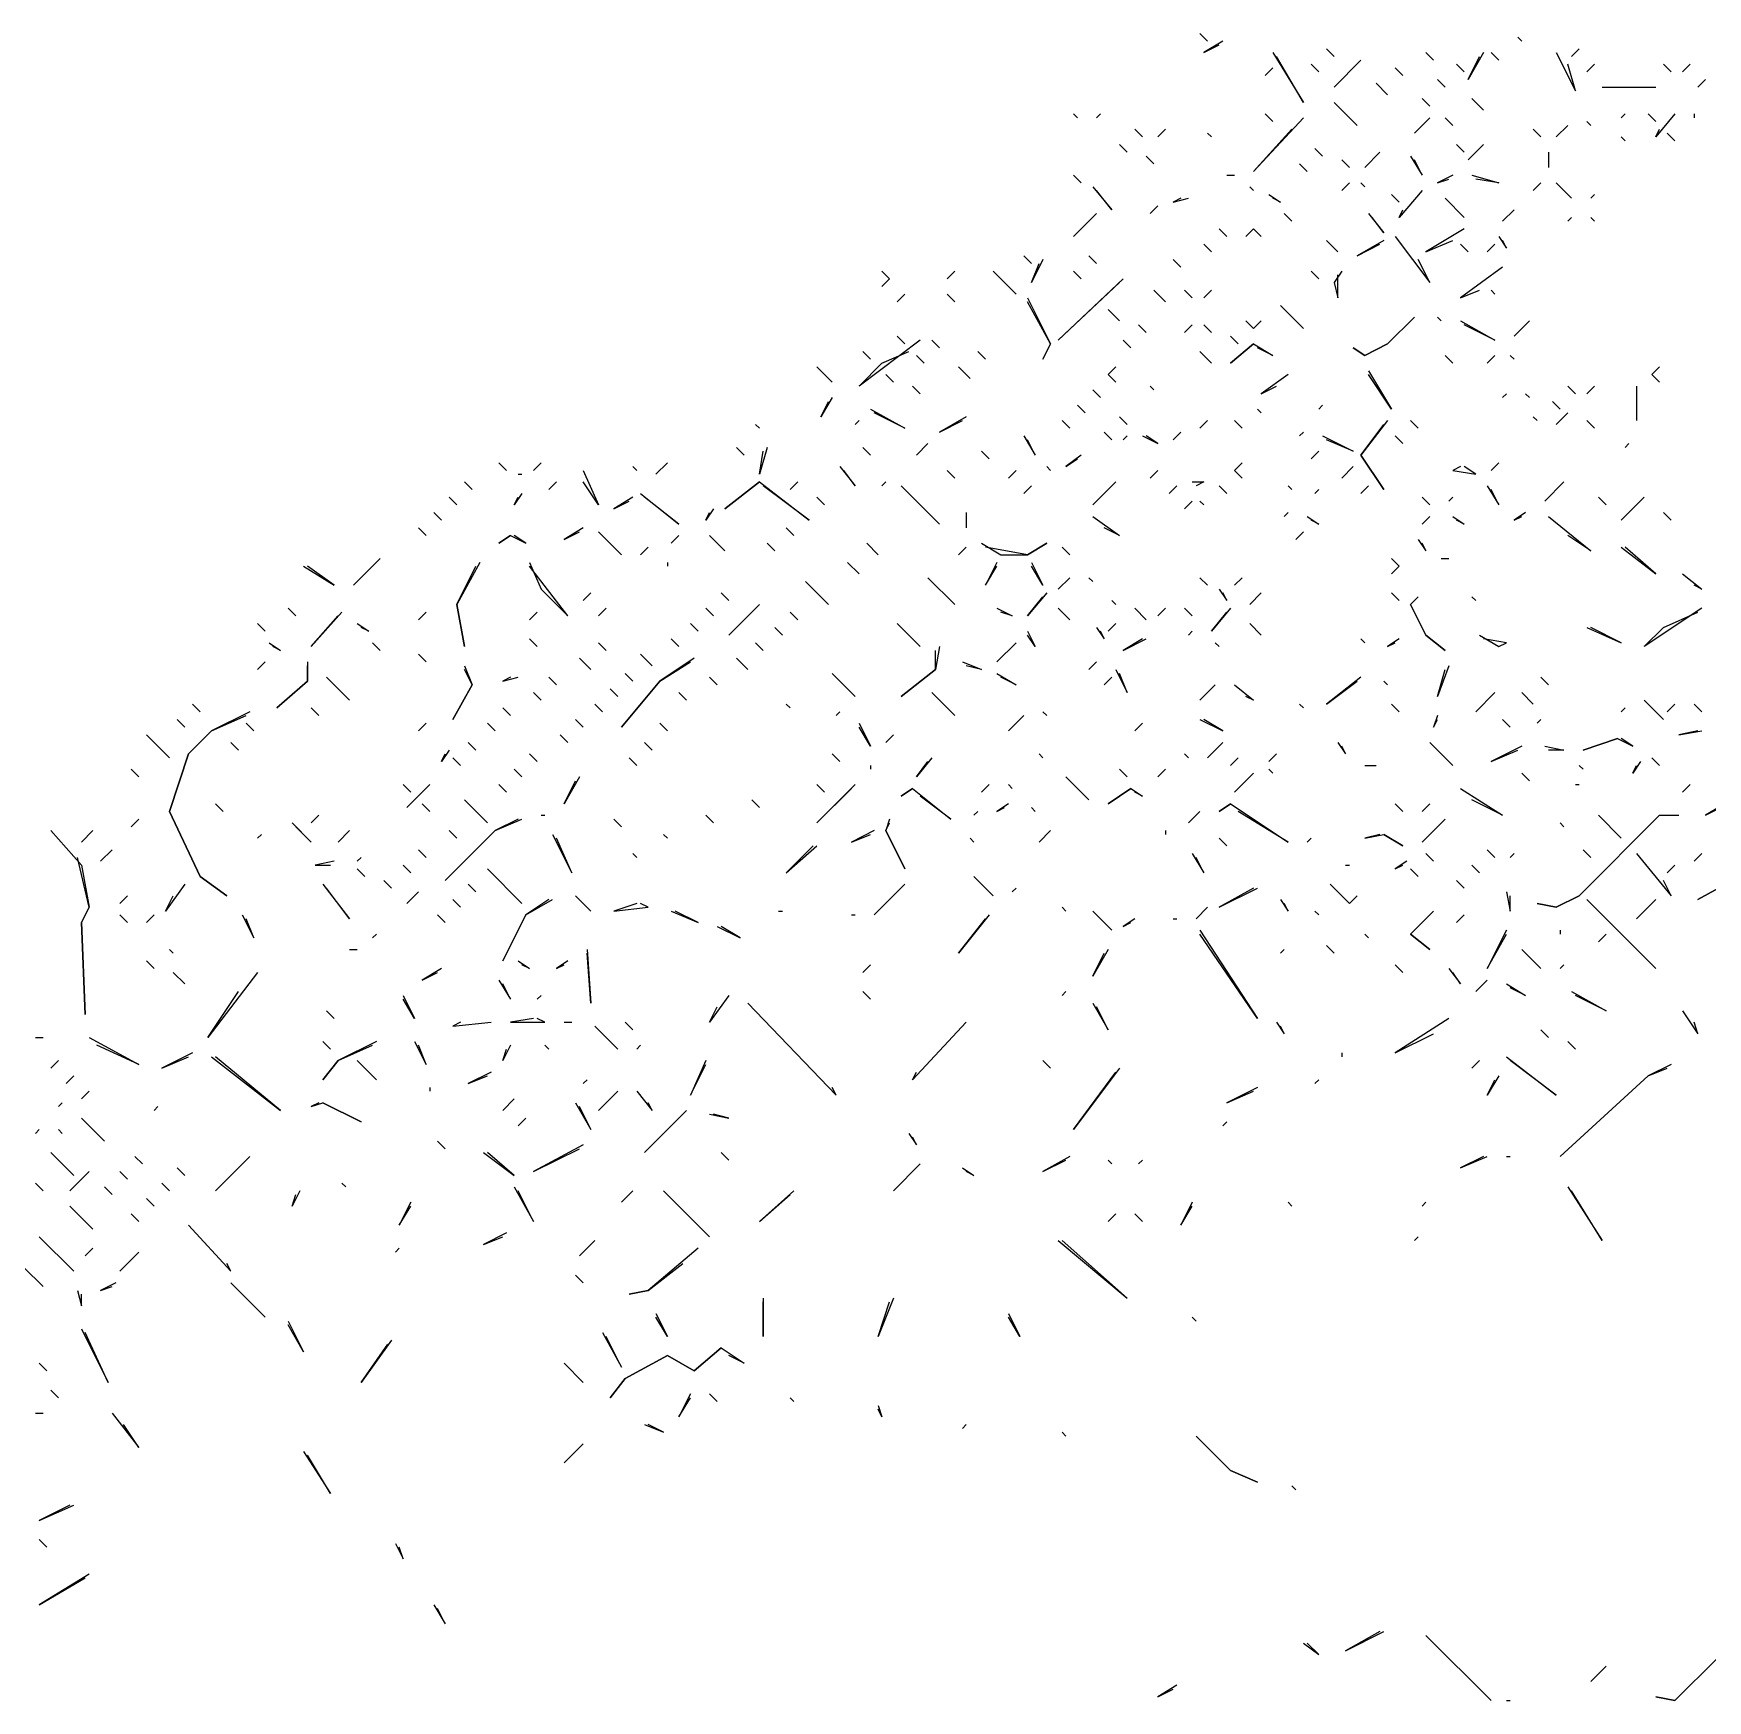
# Model space of a CAD drawing. Extents: x 1 to 2775, y -31 to 2075.
# Drawn here: x 2068.8 to 2141.6, y 1006.7 to 1079.2 of the extents above; entities that cross this region are included whole.
import ezdxf

# ---------------------------------------------------------------- set-up
doc = ezdxf.new("R2010")
doc.units = 0
doc.layers.add('LINEWORK', color=4, linetype='CONTINUOUS')

msp = doc.modelspace()

# ---------------------------------------------------------------- linework, layer by layer
at = {"layer": 'LINEWORK'}
for points in [[(2119.5, 1079.1667), (2119.8333, 1078.8333)], [(2120.5, 1078.8333), (2119.6667, 1078.3333), (2120.3333, 1078.6667)], [(2133.3333, 1079), (2133.5, 1078.8333)], [(2122.6667, 1078.3333), (2124, 1076.1667), (2122.8333, 1078.1667)], [(2125, 1078.5), (2125.3333, 1078.1667)], [(2126.5, 1078), (2125.3333, 1076.8333)], [(2129.3333, 1078.3333), (2129.6667, 1078)], [(2131.8333, 1078.3333), (2131.1667, 1077.1667), (2131.6667, 1078.1667)], [(2132.1667, 1078.3333), (2132.5, 1078)], [(2135, 1078.3333), (2135.8333, 1076.6667), (2135.5, 1077.8333)], [(2136, 1078.5), (2135.6667, 1078.1667)], [(2122.6667, 1077.6667), (2122.3333, 1077.3333)], [(2124.3333, 1077.8333), (2124.6667, 1077.5)], [(2128, 1077.6667), (2128.3333, 1077.3333)], [(2130.6667, 1077.8333), (2131, 1077.5)], [(2136.6667, 1077.8333), (2136.3333, 1077.5)], [(2139.6667, 1077.8333), (2140, 1077.5)], [(2140.8333, 1077.8333), (2140.5, 1077.5)], [(2127.1667, 1077), (2127.6667, 1076.5)], [(2129.8333, 1077.1667), (2130.1667, 1076.8333)], [(2137, 1076.8333), (2139.3333, 1076.8333)], [(2141.5, 1077.1667), (2141.1667, 1076.8333)], [(2125.3333, 1076.1667), (2126.3333, 1075.1667)], [(2129.1667, 1076.3333), (2129.5, 1076)], [(2131.3333, 1076.3333), (2131.8333, 1075.8333)], [(2114, 1075.6667), (2114.1667, 1075.5)], [(2115.1667, 1075.6667), (2115, 1075.5)], [(2124, 1075.5), (2121.8333, 1073.1667), (2123.5, 1075)], [(2122.3333, 1075.6667), (2122.6667, 1075.3333)], [(2129.5, 1075.5), (2128.8333, 1074.8333)], [(2130.1667, 1075.5), (2130.5, 1075.1667)], [(2135.5, 1075.1667), (2135, 1074.6667)], [(2136.3333, 1075.3333), (2136.5, 1075.1667)], [(2138, 1075.6667), (2137.8333, 1075.5)], [(2139, 1075.6667), (2139.3333, 1075.3333)], [(2140.1667, 1075.6667), (2139.3333, 1074.6667), (2139.5, 1075)], [(2141, 1075.6667), (2141, 1075.5)], [(2116, 1074.3333), (2116.3333, 1074)], [(2116.6667, 1075), (2117, 1074.6667)], [(2118, 1075), (2117.6667, 1074.6667)], [(2119.8333, 1074.8333), (2120, 1074.6667)], [(2130.6667, 1074.3333), (2131, 1074)], [(2131.8333, 1074.3333), (2131.1667, 1073.6667)], [(2134, 1075), (2134.3333, 1074.6667)], [(2137.8333, 1074.6667), (2138, 1074.5)], [(2139.8333, 1074.8333), (2140.1667, 1074.5)], [(2117.1667, 1073.8333), (2117.5, 1073.5)], [(2124.5, 1074.1667), (2124.8333, 1073.8333)], [(2125.6667, 1073.6667), (2126, 1073.3333)], [(2127.3333, 1074), (2126.6667, 1073.3333)], [(2128.6667, 1073.8333), (2129.1667, 1073), (2128.8333, 1073.6667)], [(2134.6667, 1074), (2134.6667, 1073.3333)], [(2114, 1073), (2114.3333, 1072.6667)], [(2120.6667, 1073), (2121, 1073)], [(2123.8333, 1073.5), (2124.1667, 1073.1667)], [(2130.5, 1073), (2129.8333, 1072.6667), (2130.3333, 1072.8333)], [(2131.3333, 1073), (2132.5, 1072.6667), (2131.5, 1072.8333)], [(2114.8333, 1072.5), (2115.6667, 1071.5), (2115, 1072.3333)], [(2121.6667, 1072.5), (2121.8333, 1072.3333)], [(2122.5, 1072.1667), (2123, 1071.8333), (2122.6667, 1072)], [(2126, 1072.6667), (2125.6667, 1072.3333)], [(2126.5, 1072.6667), (2126.6667, 1072.5)], [(2127.8333, 1072.1667), (2128.1667, 1071.8333)], [(2129.1667, 1072.3333), (2128.1667, 1071.1667), (2128.3333, 1071.5)], [(2134.3333, 1072.6667), (2134, 1072.3333)], [(2135, 1072.6667), (2135.6667, 1072)], [(2136.6667, 1072.1667), (2136.5, 1072)], [(2117.6667, 1071.6667), (2117.3333, 1071.3333)], [(2118.6667, 1072), (2118.3333, 1071.8333), (2119, 1072)], [(2130.1667, 1072), (2131, 1071.1667)], [(2133.1667, 1071.5), (2132.6667, 1071)], [(2115, 1071.3333), (2114, 1070.3333)], [(2120.3333, 1070.6667), (2120.6667, 1070.3333)], [(2121.8333, 1070.6667), (2121.5, 1070.3333), (2121.8333, 1070.6667), (2122.1667, 1070.3333)], [(2123.1667, 1071.3333), (2123.5, 1071)], [(2126.8333, 1071.3333), (2127.5, 1070.5), (2127, 1071.1667)], [(2131, 1070.6667), (2129.3333, 1069.6667), (2130.5, 1070.1667)], [(2135.6667, 1071.1667), (2135.5, 1071)], [(2136.5, 1071.1667), (2136.6667, 1071)], [(2119.6667, 1070), (2120, 1069.6667)], [(2125, 1070.1667), (2125.5, 1069.6667)], [(2127.5, 1070.1667), (2126.3333, 1069.5), (2127.3333, 1070)], [(2128, 1070.3333), (2129.5, 1068.3333), (2129, 1069.3333)], [(2130.8333, 1070), (2131.1667, 1069.6667)], [(2132.3333, 1070), (2132, 1069.6667)], [(2132.5, 1070.3333), (2132.8333, 1069.8333), (2132.6667, 1070.1667)], [(2111.8333, 1069.5), (2112.1667, 1069.1667)], [(2112.6667, 1069.3333), (2112.1667, 1068.3333), (2112.5, 1069.1667)], [(2114.6667, 1069.5), (2115, 1069.1667)], [(2118.3333, 1069.3333), (2118.6667, 1069)], [(2105.6667, 1068.8333), (2106, 1068.5), (2105.6667, 1068.1667), (2106, 1068.5)], [(2108.8333, 1068.8333), (2108.5, 1068.5)], [(2110.5, 1068.8333), (2111.5, 1067.8333)], [(2116.1667, 1068.5), (2113.3333, 1065.8333), (2116, 1068.3333)], [(2114, 1068.8333), (2114.3333, 1068.5)], [(2124.3333, 1068.8333), (2124.6667, 1068.5)], [(2125.6667, 1068.8333), (2125.3333, 1068.3333), (2125.5, 1067.6667), (2125.5, 1068.6667)], [(2132.6667, 1069), (2130.8333, 1067.6667), (2131.6667, 1068)], [(2106.6667, 1067.8333), (2106.3333, 1067.5)], [(2108.5, 1067.8333), (2108.8333, 1067.5)], [(2117.5, 1068), (2118, 1067.5)], [(2118.8333, 1068), (2119.1667, 1067.6667)], [(2120, 1068), (2119.6667, 1067.6667)], [(2132.1667, 1068), (2132.3333, 1067.8333)], [(2112, 1067.6667), (2113, 1065.6667), (2112.6667, 1065), (2113, 1065.6667), (2112, 1067.5)], [(2115.5, 1067.1667), (2116, 1066.6667)], [(2123, 1067.3333), (2124, 1066.3333)], [(2116.8333, 1066.5), (2117.1667, 1066.1667)], [(2119.1667, 1066.5), (2118.8333, 1066.1667)], [(2119.6667, 1066.5), (2120, 1066.1667)], [(2121.5, 1066.6667), (2121.8333, 1066.3333), (2122.1667, 1066.6667), (2121.8333, 1066.3333)], [(2128.8333, 1066.8333), (2127.6667, 1065.6667), (2126.6667, 1065.1667), (2126.1667, 1065.5), (2126.6667, 1065.1667), (2127.6667, 1065.6667)], [(2129.8333, 1066.8333), (2130, 1066.6667)], [(2130.8333, 1066.6667), (2132.3333, 1065.8333), (2131, 1066.5)], [(2133.8333, 1066.6667), (2133.1667, 1066)], [(2107.3333, 1065.8333), (2104.6667, 1063.8333), (2105.6667, 1064.8333), (2106.8333, 1065.3333)], [(2106.3333, 1066), (2106.6667, 1065.6667)], [(2107.8333, 1065.8333), (2108.1667, 1065.5)], [(2116.1667, 1065.8333), (2116.5, 1065.5)], [(2120.8333, 1066), (2121.1667, 1065.6667)], [(2121.8333, 1065.6667), (2120.8333, 1064.8333), (2121.8333, 1065.6667), (2122.6667, 1065.1667), (2122, 1065.5)], [(2104.8333, 1065.3333), (2105.1667, 1065)], [(2107.1667, 1065.1667), (2107.5, 1064.8333)], [(2109.8333, 1065.3333), (2110.1667, 1065)], [(2119.5, 1065.3333), (2120, 1064.8333)], [(2130.1667, 1065.1667), (2130.5, 1064.8333)], [(2132.3333, 1065.1667), (2132, 1064.8333)], [(2133, 1065.1667), (2133.1667, 1065)], [(2102.8333, 1064.6667), (2103.5, 1064)], [(2105.8333, 1064.3333), (2106.1667, 1064)], [(2109, 1064.6667), (2109.5, 1064.1667)], [(2115.8333, 1064.6667), (2115.5, 1064.3333), (2115.8333, 1064), (2115.5, 1064.3333)], [(2123.3333, 1064.3333), (2122.1667, 1063.5), (2122.8333, 1063.8333)], [(2126.8333, 1064.5), (2127.8333, 1062.8333), (2126.8333, 1064.3333)], [(2139.5, 1064.6667), (2139.1667, 1064.3333), (2139.5, 1064), (2139.1667, 1064.3333)], [(2107, 1063.8333), (2107.3333, 1063.5)], [(2114.8333, 1063.6667), (2115.1667, 1063.3333)], [(2117.3333, 1063.8333), (2117.5, 1063.6667)], [(2132.8333, 1063.5), (2132.6667, 1063.3333)], [(2133.6667, 1063.5), (2133.8333, 1063.3333)], [(2135.5, 1063.8333), (2135.8333, 1063.5)], [(2136.6667, 1063.8333), (2136.3333, 1063.5)], [(2138.5, 1063.8333), (2138.5, 1062.3333)], [(2103.5, 1063.3333), (2103, 1062.5), (2103.3333, 1063.1667)], [(2105.1667, 1062.8333), (2106.6667, 1062), (2105.3333, 1062.6667)], [(2114.1667, 1063), (2114.5, 1062.6667)], [(2122, 1062.8333), (2122.1667, 1062.6667)], [(2124.8333, 1063), (2124.6667, 1062.8333)], [(2134.8333, 1063.1667), (2135.1667, 1062.8333)], [(2135.5, 1062.6667), (2135, 1062.1667)], [(2100.1667, 1062.1667), (2100.3333, 1062)], [(2104.6667, 1062.3333), (2104.5, 1062.1667)], [(2109.3333, 1062.5), (2108.1667, 1061.8333), (2109.1667, 1062.3333)], [(2113.5, 1062.3333), (2113.8333, 1062)], [(2116, 1062.5), (2116.3333, 1062.1667)], [(2119.8333, 1062.3333), (2119.5, 1062)], [(2121, 1062.3333), (2121.3333, 1062)], [(2127.6667, 1062.3333), (2126.5, 1060.8333), (2127.5, 1059.3333), (2126.5, 1060.8333), (2127.5, 1062.1667)], [(2128.6667, 1062.3333), (2129, 1062)], [(2134, 1062.5), (2134.1667, 1062.3333)], [(2136.3333, 1062.3333), (2136.6667, 1062)], [(2107.6667, 1061.3333), (2107.1667, 1060.8333)], [(2111.8333, 1061.6667), (2112.3333, 1060.8333), (2112, 1061.5)], [(2115.3333, 1061.8333), (2115.6667, 1061.5)], [(2116.3333, 1061.6667), (2116.1667, 1061.5)], [(2117, 1061.6667), (2117.6667, 1061.3333), (2117.1667, 1061.6667)], [(2118.6667, 1061.8333), (2118.3333, 1061.5)], [(2124, 1061.8333), (2123.8333, 1061.6667)], [(2124.8333, 1061.6667), (2126.1667, 1061), (2125, 1061.5)], [(2128, 1061.6667), (2128.3333, 1061.3333)], [(2138.1667, 1061.3333), (2138, 1061.1667)], [(2089, 1060.5), (2089.3333, 1060.1667)], [(2090.8333, 1060.5), (2090.5, 1060.1667)], [(2096.3333, 1060.5), (2095.8333, 1060)], [(2099.3333, 1061.1667), (2099.6667, 1060.8333)], [(2100.6667, 1061.1667), (2100.3333, 1060), (2100.5, 1061)], [(2104.8333, 1061.1667), (2105.1667, 1060.8333)], [(2110, 1061), (2110.3333, 1060.6667)], [(2114.3333, 1060.8333), (2113.6667, 1060.3333), (2114.1667, 1060.6667)], [(2121.3333, 1060.5), (2121, 1060.1667), (2121.3333, 1059.8333), (2121, 1060.1667)], [(2124.6667, 1061), (2124.3333, 1060.6667)], [(2132.5, 1060.5), (2132.1667, 1060.1667)], [(2089.8333, 1060), (2090, 1060)], [(2092.6667, 1060.1667), (2093.3333, 1058.6667), (2092.6667, 1059.6667)], [(2094.8333, 1060.3333), (2095, 1060.1667)], [(2103.8333, 1060.3333), (2104.5, 1059.5), (2104, 1060.1667)], [(2108.5, 1060.1667), (2108.8333, 1059.8333)], [(2111.5, 1060.1667), (2111.1667, 1059.8333)], [(2112.8333, 1060.3333), (2113, 1060.1667)], [(2117.6667, 1060.1667), (2117.3333, 1059.8333)], [(2126.1667, 1060.3333), (2125.6667, 1059.8333)], [(2130.8333, 1060.3333), (2130.5, 1060.1667), (2131.5, 1060), (2131, 1060.3333)], [(2086.8333, 1059), (2087.1667, 1058.6667)], [(2087.5, 1059.6667), (2087.8333, 1059.3333)], [(2090, 1059.1667), (2089.6667, 1058.6667), (2089.8333, 1059)], [(2091.5, 1059.6667), (2091.1667, 1059.3333)], [(2094.8333, 1059), (2094, 1058.5), (2094.6667, 1058.8333)], [(2095.1667, 1059.1667), (2096.8333, 1057.8333), (2095.3333, 1059)], [(2100.3333, 1059.6667), (2098.8333, 1058.5), (2100.3333, 1059.6667), (2102.5, 1058), (2100.5, 1059.5)], [(2102, 1059.6667), (2101.6667, 1059.3333)], [(2102.8333, 1059), (2103.1667, 1058.6667)], [(2105.8333, 1059.6667), (2105.6667, 1059.5)], [(2106.5, 1059.5), (2108.1667, 1057.8333)], [(2112.1667, 1059.5), (2111.8333, 1059.1667)], [(2115.8333, 1059.6667), (2114.8333, 1058.6667)], [(2118.5, 1059.5), (2118.1667, 1059.1667)], [(2119.1667, 1059.6667), (2119.6667, 1059.6667), (2119.3333, 1059.5)], [(2120.3333, 1059.5), (2120.6667, 1059.1667)], [(2123.3333, 1059.5), (2123.5, 1059.3333)], [(2124.6667, 1059.3333), (2124.5, 1059.1667)], [(2126.8333, 1059.5), (2126.5, 1059.1667)], [(2129.1667, 1059), (2129.5, 1058.6667)], [(2130.5, 1059), (2130.3333, 1058.8333)], [(2132, 1059.5), (2132.5, 1058.6667), (2132.1667, 1059.3333)], [(2135.3333, 1059.6667), (2134.5, 1058.8333)], [(2136.8333, 1059), (2137.1667, 1058.6667)], [(2138.8333, 1059), (2137.8333, 1058)], [(2086.1667, 1058.3333), (2086.5, 1058)], [(2098.3333, 1058.5), (2098, 1058), (2098.1667, 1058.3333)], [(2109.3333, 1058.3333), (2109.3333, 1057.6667)], [(2119.1667, 1058.8333), (2118.8333, 1058.5)], [(2119.5, 1058.8333), (2119.6667, 1058.6667)], [(2123.3333, 1058.3333), (2123.1667, 1058.1667)], [(2133.6667, 1058.3333), (2133.1667, 1058), (2133.5, 1058.1667)], [(2139.6667, 1058.3333), (2140, 1058)], [(2085.5, 1057.6667), (2085.8333, 1057.3333)], [(2092.6667, 1057.6667), (2091.8333, 1057.1667), (2092.5, 1057.5)], [(2101.5, 1057.6667), (2101.8333, 1057.3333)], [(2114.8333, 1058.1667), (2116, 1057.3333), (2115.3333, 1057.6667)], [(2124.1667, 1058.1667), (2124.6667, 1057.8333), (2124.3333, 1058)], [(2129.5, 1058.1667), (2129.1667, 1057.8333)], [(2130.5, 1058.1667), (2131, 1057.8333), (2130.6667, 1058)], [(2134.6667, 1058.1667), (2136.5, 1056.6667), (2135.5, 1057.3333)], [(2089.5, 1057.3333), (2089, 1057), (2089.5, 1057.3333), (2090.1667, 1057), (2089.6667, 1057.3333)], [(2093.3333, 1057.5), (2094.3333, 1056.5)], [(2095.5, 1056.8333), (2095.1667, 1056.5)], [(2096.8333, 1057.3333), (2096.5, 1057)], [(2098.1667, 1057.3333), (2098.8333, 1056.6667)], [(2100.6667, 1057), (2101, 1056.6667)], [(2105, 1057), (2105.5, 1056.5)], [(2109.3333, 1056.8333), (2109, 1056.5)], [(2110, 1057), (2110.8333, 1056.5), (2112, 1056.5), (2112.8333, 1057), (2112, 1056.5), (2110.1667, 1056.8333)], [(2113.5, 1056.8333), (2113.8333, 1056.5)], [(2124, 1057.5), (2123.6667, 1057.1667)], [(2129, 1057.1667), (2129.3333, 1056.6667), (2129.1667, 1057)], [(2137.8333, 1056.8333), (2139.3333, 1055.6667), (2138, 1056.8333)], [(2083.8333, 1056.3333), (2082.6667, 1055.1667)], [(2088.1667, 1056.1667), (2087.1667, 1054.3333), (2087.5, 1052.5), (2087.1667, 1054.3333), (2088, 1056)], [(2090.3333, 1056.1667), (2090.8333, 1055), (2092, 1053.8333), (2090.3333, 1056)], [(2096.3333, 1056.1667), (2096.3333, 1056)], [(2104.1667, 1056.1667), (2104.6667, 1055.6667)], [(2110.6667, 1056.1667), (2110.1667, 1055.1667), (2110.6667, 1056)], [(2112.1667, 1056.1667), (2112.6667, 1055.1667), (2112.1667, 1056)], [(2127.8333, 1056.3333), (2128.1667, 1056), (2127.8333, 1055.6667), (2128.1667, 1056)], [(2130, 1056.3333), (2130.3333, 1056.3333)], [(2080.5, 1056), (2081.8333, 1055.1667), (2080.6667, 1056)], [(2107.6667, 1055.5), (2108.8333, 1054.3333)], [(2113.8333, 1055.5), (2113.3333, 1055)], [(2114.6667, 1055.5), (2114.8333, 1055.3333)], [(2119.5, 1055.5), (2119.8333, 1055.1667)], [(2121.3333, 1055.5), (2121, 1055.1667)], [(2140.5, 1055.6667), (2141.3333, 1055), (2141, 1055.1667)], [(2093, 1054.8333), (2092.6667, 1054.5)], [(2098.6667, 1054.8333), (2099, 1054.5)], [(2102.3333, 1055.3333), (2103.3333, 1054.3333)], [(2112.8333, 1054.8333), (2112, 1053.8333), (2112.6667, 1054.6667)], [(2120.3333, 1055), (2120.6667, 1054.5), (2120.5, 1054.8333)], [(2122.1667, 1054.8333), (2121.6667, 1054.3333)], [(2127.8333, 1054.8333), (2128.1667, 1054.5)], [(2129, 1054.6667), (2128.6667, 1054.3333), (2129.3333, 1053), (2130.1667, 1052.3333), (2129.3333, 1053), (2128.6667, 1054.3333)], [(2131.3333, 1054.6667), (2131.5, 1054.5)], [(2079.8333, 1054.1667), (2080.1667, 1053.8333)], [(2082.1667, 1054), (2080.8333, 1052.5), (2082, 1053.8333)], [(2085.8333, 1054), (2085.5, 1053.6667)], [(2090.6667, 1054), (2090.3333, 1053.6667)], [(2093.6667, 1054.1667), (2093.3333, 1053.8333)], [(2098, 1054.1667), (2098.3333, 1053.8333)], [(2100.3333, 1054.3333), (2099, 1053)], [(2101.6667, 1054), (2102, 1053.6667)], [(2110.6667, 1054.1667), (2111.3333, 1053.8333), (2110.8333, 1054)], [(2113.3333, 1054.1667), (2113.8333, 1053.6667)], [(2115.6667, 1054.5), (2115.8333, 1054.3333)], [(2116.6667, 1054.1667), (2117.1667, 1053.6667)], [(2118, 1054.1667), (2117.6667, 1053.8333)], [(2118.8333, 1054.1667), (2119.1667, 1053.8333)], [(2120.8333, 1054.1667), (2120, 1053.1667), (2120.6667, 1054)], [(2141.3333, 1054.1667), (2138.8333, 1052.5), (2139.6667, 1053.3333), (2141.1667, 1054)], [(2078.5, 1053.5), (2078.8333, 1053.1667)], [(2082.8333, 1053.5), (2083.3333, 1053.1667), (2083, 1053.3333)], [(2097.3333, 1053.5), (2097.6667, 1053.1667)], [(2101, 1053.3333), (2101.3333, 1053)], [(2106.3333, 1053.5), (2107.3333, 1052.5)], [(2115, 1053.3333), (2115.3333, 1052.8333), (2115.1667, 1053.1667)], [(2115.8333, 1053.5), (2115.5, 1053.1667)], [(2121.6667, 1053.5), (2122.1667, 1053)], [(2136.3333, 1053.3333), (2137.8333, 1052.6667), (2136.5, 1053.3333)], [(2079, 1052.6667), (2079.5, 1052.3333), (2079.1667, 1052.5)], [(2083.5, 1052.6667), (2083.8333, 1052.3333)], [(2090.3333, 1052.8333), (2090.6667, 1052.5)], [(2093.3333, 1052.6667), (2093.6667, 1052.3333)], [(2096.5, 1052.8333), (2096.8333, 1052.5)], [(2100.1667, 1052.6667), (2100.5, 1052.3333)], [(2108.1667, 1052.5), (2108, 1051.5), (2106.5, 1050.3333), (2108, 1051.5), (2108, 1052.3333)], [(2111.5, 1052.6667), (2110.6667, 1051.8333)], [(2112, 1053.1667), (2112.3333, 1052.5), (2112, 1053)], [(2117, 1052.8333), (2116.1667, 1052.3333), (2117.1667, 1052.8333)], [(2119.1667, 1053.1667), (2119, 1053)], [(2120.1667, 1052.6667), (2120.3333, 1052.5)], [(2126.5, 1052.8333), (2126.6667, 1052.6667)], [(2128.1667, 1052.8333), (2127.6667, 1052.5), (2128, 1052.6667)], [(2131.6667, 1053), (2132.5, 1052.5), (2132.8333, 1052.6667), (2131.8333, 1052.8333)], [(2078.8333, 1051.8333), (2078.5, 1051.5)], [(2080.6667, 1051.8333), (2080.6667, 1051), (2079.3333, 1049.8333), (2080.6667, 1051), (2080.6667, 1051.6667)], [(2085.5, 1052.1667), (2085.8333, 1051.8333)], [(2092.5, 1052), (2093, 1051.5)], [(2097.5, 1052), (2096, 1051), (2094.3333, 1049), (2096, 1051), (2097.3333, 1051.8333)], [(2095.1667, 1052.1667), (2095.6667, 1051.6667)], [(2099.3333, 1052), (2099.8333, 1051.5)], [(2109.1667, 1051.8333), (2110, 1051.5), (2109.3333, 1051.6667)], [(2115, 1051.8333), (2114.6667, 1051.5)], [(2081.5, 1051.1667), (2082.5, 1050.1667)], [(2087.5, 1051.6667), (2087.8333, 1050.8333), (2087, 1049.3333), (2087.8333, 1050.8333), (2087.5, 1051.5)], [(2089.5, 1051.1667), (2089.1667, 1051), (2089.8333, 1051.1667)], [(2091.1667, 1051.1667), (2091.5, 1050.8333)], [(2094.5, 1051.3333), (2094.8333, 1051)], [(2098.1667, 1051.1667), (2098.5, 1050.8333)], [(2103.5, 1051.3333), (2104.5, 1050.3333)], [(2110.6667, 1051.3333), (2111.5, 1050.8333), (2110.8333, 1051.1667)], [(2115.6667, 1051.1667), (2115.3333, 1050.8333)], [(2115.8333, 1051.5), (2116.3333, 1050.5), (2116, 1051.3333)], [(2126.5, 1051.1667), (2125, 1050), (2126.3333, 1051)], [(2127.5, 1051), (2127.6667, 1050.8333)], [(2130.3333, 1051.6667), (2129.8333, 1050.3333), (2130.1667, 1051.5)], [(2134.3333, 1051.1667), (2134.6667, 1050.8333)], [(2090.5, 1050.5), (2090.8333, 1050.1667)], [(2093.8333, 1050.6667), (2094.1667, 1050.3333)], [(2096.8333, 1050.5), (2097.1667, 1050.1667)], [(2107.8333, 1050.5), (2108.8333, 1049.5)], [(2120.1667, 1050.8333), (2119.5, 1050.1667)], [(2121, 1050.8333), (2121.8333, 1050.1667), (2121.5, 1050.3333)], [(2132.3333, 1050.5), (2131.5, 1049.6667)], [(2133.5, 1050.5), (2134, 1050)], [(2078.1667, 1049.6667), (2076.5, 1048.8333), (2075.5, 1047.8333), (2074.6667, 1045.3333), (2076, 1042.5), (2077.1667, 1041.6667), (2076, 1042.5), (2074.6667, 1045.3333), (2075.5, 1047.8333), (2076.5, 1048.8333), (2078, 1049.5)], [(2075.6667, 1050), (2076, 1049.6667)], [(2080.8333, 1049.8333), (2081.1667, 1049.5)], [(2089.1667, 1049.8333), (2089.5, 1049.5)], [(2093.1667, 1050), (2093.5, 1049.6667)], [(2101.5, 1050), (2101.6667, 1049.8333)], [(2103.8333, 1049.6667), (2103.6667, 1049.5)], [(2112.6667, 1049.6667), (2112.8333, 1049.5)], [(2123.8333, 1050), (2124, 1049.8333)], [(2127.8333, 1050), (2128.1667, 1049.6667)], [(2138, 1049.8333), (2137.8333, 1049.6667)], [(2138.8333, 1050.1667), (2139.6667, 1049.3333)], [(2140.1667, 1050), (2139.8333, 1049.6667)], [(2141, 1050), (2141.3333, 1049.6667)], [(2075, 1049.3333), (2075.3333, 1049)], [(2078, 1049.1667), (2078.3333, 1048.8333)], [(2085.8333, 1049.1667), (2085.5, 1048.8333)], [(2088.5, 1049.1667), (2088.8333, 1048.8333)], [(2092.3333, 1049.3333), (2092.6667, 1049)], [(2096, 1049.1667), (2096.3333, 1048.8333)], [(2104.6667, 1049.1667), (2105.1667, 1048.1667), (2104.6667, 1049)], [(2111.8333, 1049.5), (2111.1667, 1048.8333)], [(2117, 1049.1667), (2116.6667, 1048.8333)], [(2119.5, 1049.3333), (2120.5, 1048.8333), (2119.6667, 1049.3333)], [(2129.8333, 1049.5), (2129.6667, 1049), (2129.8333, 1049.3333)], [(2132.6667, 1049.3333), (2133, 1049)], [(2134.3333, 1049.3333), (2134.1667, 1049.1667)], [(2141.1667, 1048.8333), (2140.3333, 1048.6667), (2141.3333, 1048.8333)], [(2073.6667, 1048.6667), (2074.6667, 1047.6667)], [(2077.3333, 1048.3333), (2077.6667, 1048)], [(2087.6667, 1048.3333), (2088, 1048)], [(2091.6667, 1048.6667), (2092, 1048.3333)], [(2095.3333, 1048.3333), (2095.6667, 1048)], [(2106.1667, 1048.6667), (2105.8333, 1048.3333)], [(2120.5, 1048.3333), (2119.8333, 1047.6667)], [(2125.5, 1048.3333), (2125.8333, 1047.8333), (2125.6667, 1048.1667)], [(2129.5, 1048.3333), (2130.5, 1047.3333)], [(2133.5, 1048.1667), (2132.1667, 1047.5), (2133.3333, 1048)], [(2134.5, 1048.1667), (2135.3333, 1048), (2134.6667, 1048)], [(2137.6667, 1048.5), (2136.1667, 1048), (2137.6667, 1048.5), (2138.3333, 1048.1667), (2137.8333, 1048.5)], [(2086.8333, 1048), (2086.5, 1047.5), (2086.6667, 1047.8333)], [(2087, 1047.6667), (2087.3333, 1047.3333)], [(2090.3333, 1047.8333), (2090.6667, 1047.5)], [(2094.6667, 1047.6667), (2095, 1047.3333)], [(2103.5, 1047.8333), (2103.8333, 1047.5)], [(2107.8333, 1047.6667), (2107.1667, 1046.8333), (2107.6667, 1047.5)], [(2112.5, 1047.8333), (2112.6667, 1047.6667)], [(2118.8333, 1047.8333), (2119, 1047.6667)], [(2121.1667, 1047.6667), (2120.8333, 1047.3333)], [(2122.8333, 1047.8333), (2122.5, 1047.5)], [(2138.6667, 1047.5), (2138.3333, 1047), (2138.5, 1047.3333)], [(2139.1667, 1047.6667), (2139.5, 1047.3333)], [(2073, 1047.1667), (2073.3333, 1046.8333)], [(2089.6667, 1047.1667), (2090, 1046.8333)], [(2092.5, 1046.8333), (2091.8333, 1045.6667), (2092.3333, 1046.6667)], [(2105.1667, 1047.3333), (2105.1667, 1047.1667)], [(2113.6667, 1046.8333), (2114.6667, 1045.8333)], [(2116, 1047.1667), (2116.3333, 1046.8333)], [(2118, 1047.1667), (2117.6667, 1046.8333)], [(2121.8333, 1047), (2121, 1046.1667)], [(2122.5, 1047.1667), (2122.6667, 1047)], [(2126.6667, 1047.3333), (2127.1667, 1047.3333)], [(2133.5, 1047), (2133.8333, 1046.6667)], [(2136, 1047.3333), (2136.1667, 1047.1667)], [(2084.8333, 1046.5), (2085.1667, 1046.1667)], [(2086, 1046.5), (2085, 1045.5)], [(2089, 1046.5), (2089.3333, 1046.1667)], [(2104.5, 1046.5), (2102.8333, 1044.8333), (2104.3333, 1046.3333)], [(2102.8333, 1046.5), (2103.1667, 1046.1667)], [(2107, 1046.3333), (2106.5, 1046), (2107, 1046.3333), (2108.6667, 1045), (2107.3333, 1046)], [(2110.3333, 1046.5), (2110, 1046.1667)], [(2111.1667, 1046.5), (2111.3333, 1046.3333)], [(2116.5, 1046.3333), (2115.5, 1045.6667), (2116.5, 1046.3333), (2117, 1046), (2116.6667, 1046.1667)], [(2130.8333, 1046.3333), (2132.6667, 1045.1667), (2131.3333, 1045.8333)], [(2135.8333, 1046.5), (2136, 1046.5)], [(2140.8333, 1046.5), (2140.5, 1046.1667)], [(2076.6667, 1045.6667), (2077, 1045.3333)], [(2081.1667, 1045.1667), (2080.8333, 1044.8333)], [(2085.6667, 1045.6667), (2086, 1045.3333)], [(2087.5, 1045.8333), (2088.5, 1044.8333)], [(2090.8333, 1045.1667), (2091, 1045.1667)], [(2098, 1045.1667), (2098.3333, 1044.8333)], [(2100, 1045.8333), (2100.3333, 1045.5)], [(2109.8333, 1045.3333), (2109.6667, 1045.1667)], [(2111.1667, 1045.6667), (2110.6667, 1045.3333), (2111, 1045.5)], [(2112.1667, 1045.5), (2112.3333, 1045.3333)], [(2119.5, 1045.3333), (2119, 1044.8333)], [(2120.8333, 1045.6667), (2120.3333, 1045.3333), (2120.8333, 1045.6667), (2123.3333, 1044), (2121.1667, 1045.3333)], [(2128, 1045.6667), (2128.3333, 1045.3333)], [(2129.5, 1045.6667), (2129.1667, 1045.3333)], [(2139.5, 1045.1667), (2136, 1041.6667), (2135, 1041.1667), (2134.1667, 1041.3333), (2135, 1041.1667), (2136, 1041.6667), (2139.5, 1045.1667), (2140.3333, 1045.1667)], [(2136.8333, 1045.1667), (2137.8333, 1044.1667)], [(2142.3333, 1045.6667), (2141.5, 1045.1667), (2142.1667, 1045.5)], [(2069.5, 1044.5), (2070.8333, 1043), (2071.1667, 1041.1667), (2070.8333, 1040.5), (2071, 1036.5), (2070.8333, 1040.5), (2071.1667, 1041.1667), (2070.6667, 1043.3333)], [(2071.3333, 1044.5), (2070.8333, 1044)], [(2073.3333, 1045), (2073, 1044.6667)], [(2080, 1044.8333), (2080.8333, 1044), (2080.1667, 1044.6667)], [(2082.5, 1044.5), (2082, 1044)], [(2089.8333, 1045), (2088.8333, 1044.5), (2086.6667, 1042.3333), (2088.8333, 1044.5), (2090, 1045)], [(2086.8333, 1044.5), (2087.1667, 1044.1667)], [(2094, 1045), (2094.3333, 1044.6667)], [(2105.3333, 1044.5), (2104.3333, 1044), (2105.1667, 1044.3333)], [(2106, 1045), (2105.8333, 1044.5), (2106.6667, 1042.8333), (2105.8333, 1044.5), (2106, 1044.8333)], [(2113, 1044.5), (2112.5, 1044)], [(2118, 1044.5), (2118, 1044.3333)], [(2130.1667, 1045), (2129.1667, 1044)], [(2135.1667, 1044.8333), (2135.3333, 1044.6667)], [(2078.6667, 1044.3333), (2078.5, 1044.1667)], [(2091.3333, 1044.3333), (2092.1667, 1042.6667), (2091.5, 1044.1667)], [(2096.1667, 1044.3333), (2096.3333, 1044.1667)], [(2102.6667, 1043.8333), (2101.5, 1042.6667), (2102.8333, 1043.8333)], [(2109.5, 1044.1667), (2109.6667, 1044)], [(2120.3333, 1044.1667), (2120.6667, 1043.8333)], [(2124.3333, 1044.1667), (2124.1667, 1044)], [(2127.3333, 1044.3333), (2126.6667, 1044.1667), (2127.5, 1044.3333), (2128.3333, 1043.8333), (2127.5, 1044.3333)], [(2072.1667, 1043.6667), (2071.6667, 1043.1667)], [(2081.8333, 1043.1667), (2081, 1043), (2081.6667, 1043)], [(2083, 1043.3333), (2082.8333, 1043.1667)], [(2084.8333, 1043), (2085.1667, 1042.6667)], [(2085.5, 1043.6667), (2085.8333, 1043.3333)], [(2094.8333, 1043.5), (2095, 1043.3333)], [(2119.1667, 1043.5), (2119.6667, 1042.6667), (2119.3333, 1043.3333)], [(2125.8333, 1043), (2126, 1043)], [(2128.5, 1043.1667), (2128, 1042.8333), (2128.3333, 1043)], [(2129.3333, 1043.5), (2129.6667, 1043.1667)], [(2131.3333, 1043), (2131.6667, 1042.6667)], [(2132, 1043.6667), (2132.3333, 1043.3333)], [(2133.1667, 1043.5), (2133, 1043.3333)], [(2136.1667, 1043.6667), (2136.5, 1043.3333)], [(2138.5, 1043.5), (2140, 1041.6667), (2139.6667, 1042.3333)], [(2140.1667, 1043), (2139.8333, 1042.6667)], [(2141.3333, 1043.5), (2141, 1043.1667)], [(2082.8333, 1042.8333), (2083.1667, 1042.5)], [(2084, 1042.3333), (2084.3333, 1042)], [(2088.5, 1042.8333), (2090, 1041.3333)], [(2109.6667, 1042.5), (2110.5, 1041.6667)], [(2128.6667, 1042.8333), (2129, 1042.5)], [(2130.6667, 1042.3333), (2131, 1042)], [(2142.6667, 1042.3333), (2141.1667, 1041.5), (2142.6667, 1042.3333), (2144.3333, 1040.6667), (2142.8333, 1042.1667)], [(2072.8333, 1041.6667), (2072.5, 1041.3333)], [(2075.3333, 1042.1667), (2074.5, 1041), (2074.8333, 1041.6667)], [(2081.3333, 1042.1667), (2082.5, 1040.6667), (2081.5, 1042)], [(2085.5, 1041.8333), (2085, 1041.3333)], [(2087.6667, 1042.1667), (2088, 1041.8333)], [(2092.3333, 1041.6667), (2093, 1041)], [(2106.6667, 1042.1667), (2105.3333, 1040.8333)], [(2111.5, 1042), (2111.3333, 1041.8333)], [(2121.8333, 1042), (2120.3333, 1041.1667), (2122, 1042)], [(2125.1667, 1042.1667), (2126, 1041.3333), (2126.3333, 1041.6667), (2126, 1041.3333)], [(2132.8333, 1041.8333), (2133, 1041), (2133, 1041.6667)], [(2072.5, 1040.8333), (2072.8333, 1040.5)], [(2074, 1040.8333), (2073.6667, 1040.5)], [(2077.8333, 1040.8333), (2078.3333, 1039.8333), (2078, 1040.6667)], [(2086.3333, 1040.8333), (2086.6667, 1040.5)], [(2087, 1041.5), (2087.3333, 1041.1667)], [(2091.1667, 1041.5), (2090.1667, 1040.8333), (2089.1667, 1038.8333), (2090.1667, 1040.8333), (2091.3333, 1041.5)], [(2095, 1041.3333), (2094, 1041), (2095.5, 1041.1667), (2095.1667, 1041.3333)], [(2096.5, 1041), (2097.6667, 1040.5), (2096.6667, 1041)], [(2101.1667, 1041), (2101.3333, 1041)], [(2104.3333, 1040.8333), (2104.5, 1040.8333)], [(2110.3333, 1040.8333), (2109, 1039.1667), (2110.1667, 1040.6667)], [(2113.5, 1041.1667), (2113.6667, 1041)], [(2114.8333, 1041), (2115.6667, 1040.1667)], [(2119.8333, 1041.1667), (2119.3333, 1040.6667)], [(2123, 1041.5), (2123.3333, 1041), (2123.1667, 1041.3333)], [(2124.5, 1041), (2124.6667, 1040.8333)], [(2129.6667, 1041), (2128.6667, 1040), (2129.5, 1039.3333), (2128.6667, 1040)], [(2131, 1040.8333), (2130.6667, 1040.5)], [(2136.3333, 1041.5), (2139.3333, 1038.5), (2137.6667, 1040.1667)], [(2139.3333, 1041.5), (2138.5, 1040.6667)], [(2098.5, 1040.3333), (2099.5, 1039.8333), (2098.6667, 1040.3333)], [(2116.6667, 1040.6667), (2116.1667, 1040.3333), (2116.5, 1040.5)], [(2118.3333, 1040.6667), (2118.5, 1040.6667)], [(2119.5, 1040.1667), (2122, 1036.3333), (2119.5, 1040)], [(2132.8333, 1040.1667), (2132, 1038.5), (2132.8333, 1040)], [(2135.1667, 1040.1667), (2135.1667, 1040)], [(2074.6667, 1039.3333), (2074.8333, 1039.1667)], [(2082.5, 1039.3333), (2082.8333, 1039.3333)], [(2083.6667, 1040), (2083.5, 1039.8333)], [(2092.8333, 1039.3333), (2093, 1037), (2092.8333, 1039.1667)], [(2115.5, 1039.3333), (2114.8333, 1038.1667), (2115.3333, 1039.1667)], [(2123.1667, 1039.3333), (2123, 1039.1667)], [(2125, 1039.5), (2125.3333, 1039.1667)], [(2126.6667, 1040), (2126.8333, 1039.8333)], [(2133.5, 1039.3333), (2134.3333, 1038.5)], [(2137.1667, 1040), (2136.8333, 1039.6667)], [(2073.6667, 1038.8333), (2074, 1038.5)], [(2089.8333, 1038.8333), (2090.3333, 1038.5), (2090, 1038.6667)], [(2092, 1038.8333), (2091.5, 1038.5), (2091.8333, 1038.6667)], [(2105.1667, 1038.6667), (2104.8333, 1038.3333)], [(2128, 1038.6667), (2128.3333, 1038.3333)], [(2135.3333, 1038.6667), (2135.1667, 1038.5)], [(2074.8333, 1038.3333), (2075.3333, 1037.8333)], [(2078.5, 1038.3333), (2076.3333, 1035.5), (2077.6667, 1037.5)], [(2086.5, 1038.5), (2085.6667, 1038), (2086.3333, 1038.3333)], [(2089, 1038), (2089.5, 1037.1667), (2089.1667, 1037.8333)], [(2130.3333, 1038.5), (2130.8333, 1037.8333), (2130.5, 1038.3333)], [(2132, 1038), (2131.5, 1037.5)], [(2084.8333, 1037.3333), (2085.3333, 1036.3333), (2084.8333, 1037.1667)], [(2090.8333, 1037.3333), (2090.6667, 1037.1667)], [(2099, 1037.3333), (2098.1667, 1036.1667), (2098.5, 1036.8333)], [(2104.8333, 1037.5), (2105.1667, 1037.1667)], [(2113.6667, 1037.5), (2113.5, 1037.3333)], [(2132.8333, 1037.8333), (2133.6667, 1037.3333), (2133, 1037.6667)], [(2135.6667, 1037.5), (2137.1667, 1036.6667), (2135.8333, 1037.3333)], [(2081.5, 1036.6667), (2081.8333, 1036.3333)], [(2099.8333, 1037), (2103.6667, 1033), (2103.5, 1033.3333)], [(2114.8333, 1037), (2115.5, 1035.8333), (2115, 1036.8333)], [(2140.5, 1036.6667), (2141.1667, 1035.6667), (2141, 1036.1667)], [(2087.3333, 1036.1667), (2087, 1036), (2088.6667, 1036.1667)], [(2090.5, 1036.3333), (2089.5, 1036.1667), (2091, 1036.1667), (2090.6667, 1036.3333)], [(2091.8333, 1036.1667), (2092.1667, 1036.1667)], [(2093.1667, 1036), (2094.1667, 1035)], [(2094.5, 1036.1667), (2094.8333, 1035.8333)], [(2109.3333, 1036.1667), (2107, 1033.6667), (2107.1667, 1034)], [(2122.8333, 1036.1667), (2123.1667, 1035.6667), (2123, 1036)], [(2130.3333, 1036.3333), (2128, 1034.8333), (2129.6667, 1035.6667)], [(2134.3333, 1035.8333), (2134.6667, 1035.5)], [(2068.8333, 1035.5), (2069.1667, 1035.5)], [(2071.1667, 1035.5), (2073.3333, 1034.3333), (2071.5, 1035.1667)], [(2083.6667, 1035.3333), (2082, 1034.5), (2081.3333, 1033.6667), (2082, 1034.5), (2083.5, 1035.1667)], [(2081.3333, 1035.3333), (2081.6667, 1035)], [(2085.3333, 1035.3333), (2085.8333, 1034.3333), (2085.5, 1035.1667)], [(2089.5, 1035.1667), (2089.1667, 1034.5), (2089.3333, 1035)], [(2091, 1035.1667), (2091.1667, 1035)], [(2095.1667, 1035.1667), (2095, 1035)], [(2135.5, 1035.3333), (2135.8333, 1035)], [(2069.8333, 1034.5), (2069.5, 1034.1667)], [(2075.6667, 1034.8333), (2074.3333, 1034.1667), (2075.5, 1034.6667)], [(2076.5, 1034.6667), (2079.5, 1032.3333), (2076.6667, 1034.6667)], [(2082.8333, 1034.5), (2083.6667, 1033.6667)], [(2098, 1034.5), (2097.3333, 1033), (2098, 1034.3333)], [(2112.6667, 1034.5), (2113, 1034.1667)], [(2125.6667, 1034.8333), (2125.6667, 1034.6667)], [(2131.6667, 1034.5), (2131.3333, 1034.1667)], [(2132.8333, 1034.6667), (2135, 1033), (2133, 1034.5)], [(2140, 1034.3333), (2139, 1033.8333), (2135.1667, 1030.3333), (2139, 1033.8333), (2139.8333, 1034.1667)], [(2070.5, 1033.8333), (2070.1667, 1033.5)], [(2088.6667, 1034), (2087.6667, 1033.5), (2088.5, 1033.8333)], [(2092.8333, 1033.6667), (2092.6667, 1033.5)], [(2116, 1034.1667), (2114, 1031.5), (2115.8333, 1034)], [(2124.6667, 1033.6667), (2124.5, 1033.5)], [(2132.5, 1033.8333), (2132, 1033), (2132.3333, 1033.6667)], [(2071.1667, 1033.1667), (2070.8333, 1032.8333)], [(2086, 1033.3333), (2086, 1033.1667)], [(2089.6667, 1032.8333), (2089.1667, 1032.3333)], [(2094.1667, 1033.1667), (2093.3333, 1032.3333)], [(2095, 1033.1667), (2095.6667, 1032.3333), (2095.5, 1032.6667)], [(2122, 1033.3333), (2120.6667, 1032.6667), (2121.8333, 1033.1667)], [(2070, 1032.6667), (2069.8333, 1032.5)], [(2074.1667, 1032.5), (2074, 1032.3333)], [(2081.1667, 1032.6667), (2080.8333, 1032.5), (2081.3333, 1032.6667), (2083, 1031.8333), (2081.3333, 1032.6667)], [(2092.3333, 1032.6667), (2093, 1031.5), (2092.5, 1032.5)], [(2097.1667, 1032.3333), (2095.3333, 1030.5), (2096.3333, 1031.5)], [(2098.1667, 1032.1667), (2099, 1032), (2098.3333, 1032.1667)], [(2069, 1031.5), (2068.8333, 1031.3333)], [(2069.8333, 1031.5), (2070, 1031.3333)], [(2070.8333, 1032), (2071.8333, 1031)], [(2090.1667, 1032), (2089.8333, 1031.6667)], [(2106.8333, 1031.3333), (2107.1667, 1030.8333), (2107, 1031.1667)], [(2120.6667, 1031.8333), (2120.5, 1031.6667)], [(2086.3333, 1031), (2086.6667, 1030.6667)], [(2092.6667, 1030.8333), (2090.5, 1029.6667), (2092.5, 1030.6667)], [(2069.5, 1030.5), (2070.5, 1029.5)], [(2073.1667, 1030.3333), (2073.5, 1030)], [(2078.1667, 1030.3333), (2076.6667, 1028.8333)], [(2088.3333, 1030.5), (2089.6667, 1029.5), (2088.5, 1030.5)], [(2098.6667, 1030.5), (2099, 1030.1667)], [(2107.3333, 1030), (2106.1667, 1028.8333)], [(2113.8333, 1030.3333), (2112.6667, 1029.6667), (2113.6667, 1030.1667)], [(2115.5, 1030.1667), (2115.6667, 1030)], [(2117, 1030.1667), (2116.8333, 1030)], [(2131.8333, 1030.3333), (2130.8333, 1029.8333), (2132, 1030.3333)], [(2132.8333, 1030.3333), (2133, 1030.3333)], [(2068.8333, 1029.1667), (2069.1667, 1028.8333)], [(2071.1667, 1029.6667), (2070.3333, 1028.8333)], [(2072.5, 1029.6667), (2072.8333, 1029.3333)], [(2074.3333, 1029.1667), (2074.6667, 1028.8333)], [(2075, 1029.8333), (2075.3333, 1029.5)], [(2082.1667, 1029.1667), (2082.3333, 1029)], [(2109.1667, 1029.8333), (2109.6667, 1029.5), (2109.3333, 1029.6667)], [(2071.8333, 1029), (2072.1667, 1028.6667)], [(2073.6667, 1028.5), (2074, 1028.1667)], [(2080.3333, 1028.8333), (2080, 1028.1667), (2080.1667, 1028.6667)], [(2089.6667, 1029), (2090.5, 1027.5), (2089.8333, 1028.8333)], [(2094.8333, 1028.8333), (2094.3333, 1028.3333)], [(2096.1667, 1028.8333), (2098.1667, 1026.8333)], [(2101.8333, 1028.8333), (2100.3333, 1027.5), (2101.6667, 1028.6667)], [(2135.5, 1029), (2137, 1026.6667), (2135.6667, 1028.8333)], [(2070.3333, 1028.1667), (2071.3333, 1027.1667)], [(2073, 1027.8333), (2073.3333, 1027.5)], [(2085.1667, 1028.3333), (2084.6667, 1027.3333), (2085.1667, 1028.1667)], [(2115.8333, 1027.8333), (2115.5, 1027.5)], [(2116.6667, 1027.8333), (2117, 1027.5)], [(2119.1667, 1028.3333), (2118.6667, 1027.3333), (2119.1667, 1028.1667)], [(2123.3333, 1028.3333), (2123.5, 1028.1667)], [(2129.3333, 1028.3333), (2129.1667, 1028.1667)], [(2075.5, 1027.3333), (2077.3333, 1025.3333), (2077.1667, 1025.6667)], [(2089.3333, 1027), (2088.3333, 1026.5), (2089.1667, 1026.8333)], [(2069, 1026.8333), (2070.5, 1025.3333)], [(2071.3333, 1026.3333), (2071, 1026)], [(2084.6667, 1026.3333), (2084.5, 1026.1667)], [(2093.1667, 1026.6667), (2092.5, 1026)], [(2097.6667, 1026.3333), (2095.5, 1024.5), (2094.6667, 1024.3333), (2095.5, 1024.5), (2097, 1025.6667)], [(2113.3333, 1026.6667), (2116.3333, 1024.1667), (2113.5, 1026.6667)], [(2129, 1026.8333), (2128.8333, 1026.6667)], [(2068.3333, 1025.5), (2069.1667, 1024.6667)], [(2073.3333, 1026.1667), (2072.5, 1025.3333)], [(2072.3333, 1024.8333), (2071.6667, 1024.5), (2072.1667, 1024.6667)], [(2077.3333, 1024.8333), (2078.8333, 1023.3333)], [(2092.3333, 1025.1667), (2092.6667, 1024.8333)], [(2070.6667, 1024.5), (2070.8333, 1023.8333), (2070.8333, 1024.3333)], [(2100.5, 1024.1667), (2100.5, 1022.5), (2100.5, 1024)], [(2106.1667, 1024.1667), (2105.5, 1022.5), (2106, 1024)], [(2095.8333, 1023.5), (2096.3333, 1022.5), (2095.8333, 1023.3333)], [(2111.1667, 1023.5), (2111.6667, 1022.5), (2111.1667, 1023.3333)], [(2119.1667, 1023.3333), (2119.3333, 1023.1667)], [(2070.8333, 1022.8333), (2072, 1020.5), (2071, 1022.6667)], [(2079.8333, 1023.1667), (2080.5, 1021.8333), (2079.8333, 1023)], [(2093.5, 1022.6667), (2094.3333, 1021.1667), (2093.6667, 1022.5)], [(2084.3333, 1022.3333), (2083, 1020.5), (2084.1667, 1022.1667)], [(2098.6667, 1022), (2097.5, 1021), (2096.3333, 1021.6667), (2094.5, 1020.6667), (2093.8333, 1019.8333), (2094.5, 1020.6667), (2096.3333, 1021.6667), (2097.5, 1021), (2098.6667, 1022), (2099.6667, 1021.3333), (2099, 1021.6667)], [(2069, 1021.3333), (2069.3333, 1021)], [(2091.8333, 1021.3333), (2092.6667, 1020.5)], [(2069.5, 1020.1667), (2069.8333, 1019.8333)], [(2097.3333, 1020), (2096.8333, 1019), (2097.3333, 1019.8333)], [(2098.1667, 1020), (2098.5, 1019.6667)], [(2101.6667, 1019.8333), (2101.8333, 1019.6667)], [(2068.8333, 1019.1667), (2069.1667, 1019.1667)], [(2072.1667, 1019.1667), (2073.3333, 1017.6667), (2072.6667, 1018.6667)], [(2105.5, 1019.5), (2105.6667, 1019), (2105.5, 1019.3333)], [(2095.3333, 1018.6667), (2096.1667, 1018.3333), (2095.5, 1018.6667)], [(2109.3333, 1018.6667), (2109.1667, 1018.5)], [(2113.5, 1018.3333), (2113.6667, 1018.1667)], [(2080.5, 1017.5), (2081.6667, 1015.6667), (2080.6667, 1017.3333)], [(2092.6667, 1017.8333), (2091.8333, 1017)], [(2119.3333, 1018.1667), (2120.8333, 1016.6667), (2122, 1016.1667), (2120.8333, 1016.6667)], [(2123.5, 1016), (2123.6667, 1015.8333)], [(2070.3333, 1015.1667), (2069, 1014.5), (2070.5, 1015.1667)], [(2069, 1013.6667), (2069.3333, 1013.3333)], [(2084.5, 1013.5), (2084.8333, 1012.8333), (2084.6667, 1013.3333)], [(2071.1667, 1012.1667), (2069, 1010.8333), (2071, 1012)], [(2086.1667, 1010.8333), (2086.6667, 1010), (2086.3333, 1010.6667)], [(2127.3333, 1009.6667), (2125.8333, 1008.8333), (2127.5, 1009.6667)], [(2129.3333, 1009.5), (2132.1667, 1006.6667)], [(2124, 1009.1667), (2124.6667, 1008.6667), (2124.1667, 1009.1667)], [(2137.1667, 1008.1667), (2136.5, 1007.5)], [(2142, 1008.5), (2140.1667, 1006.6667), (2139.3333, 1006.8333), (2140.1667, 1006.6667)], [(2118.5, 1007.3333), (2117.6667, 1006.8333), (2118.3333, 1007.1667)], [(2132.8333, 1006.6667), (2133, 1006.6667)]]:
    msp.add_lwpolyline(points, dxfattribs=at)

doc.saveas('drawing.dxf')
